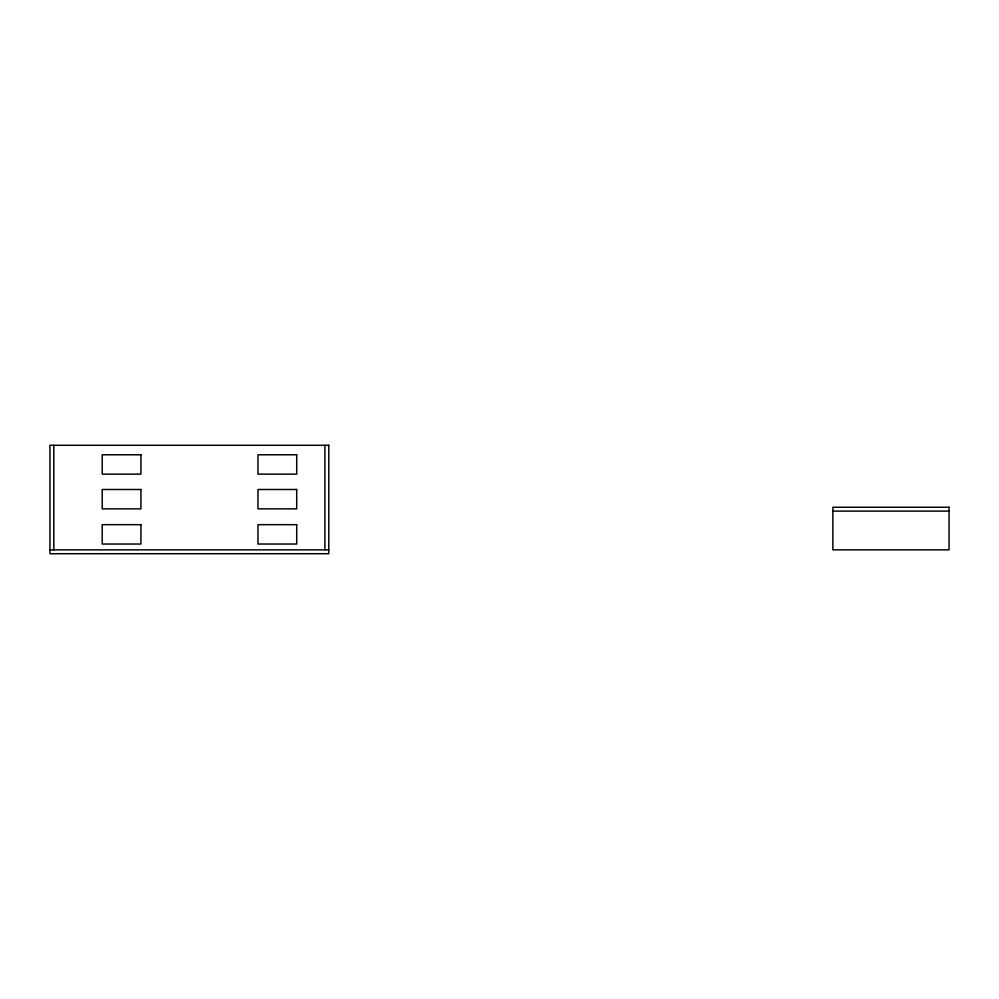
<?xml version="1.0" encoding="UTF-8"?>
<svg xmlns="http://www.w3.org/2000/svg" width="999" height="999" viewBox="0 0 999 999"><rect width="100%" height="100%" fill="white"/><g stroke="black" fill="none" stroke-linecap="round" stroke-linejoin="round"><path stroke-width="1.5" d="M832.866 511.113L949.05 511.113M49.95 549.85L328.783 549.85M324.912 445.279L324.912 549.85M53.821 445.279L53.821 549.85M328.783 445.279L49.95 445.279L49.95 553.721L328.783 553.721L328.783 445.279M140.934 454.782L102.21 454.782L102.21 474.138L140.934 474.138L140.934 454.782M296.703 454.782L257.967 454.782L257.967 474.138L296.703 474.138L296.703 454.782M140.934 489.498L102.21 489.498L102.21 508.866L140.934 508.866L140.934 489.498M296.703 489.498L257.967 489.498L257.967 508.866L296.703 508.866L296.703 489.498M949.05 507.242L832.866 507.242L832.866 549.85L949.05 549.85L949.05 507.242M140.934 524.675L102.21 524.675L102.21 544.03L140.934 544.03L140.934 524.675M296.703 524.675L257.967 524.675L257.967 544.03L296.703 544.03L296.703 524.675"/></g></svg>
